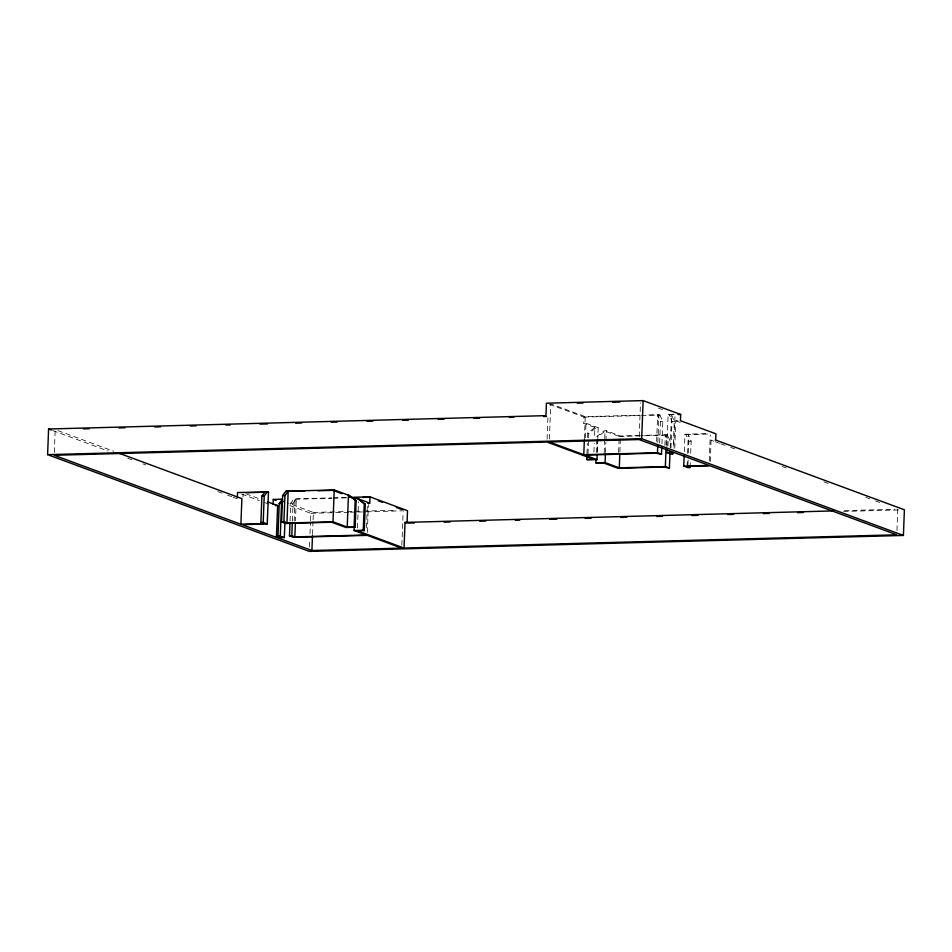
<?xml version="1.0" encoding="UTF-8"?>
<svg xmlns="http://www.w3.org/2000/svg" width="952" height="952" viewBox="0 0 952 952"><rect width="100%" height="100%" fill="white"/><g stroke="black" fill="none" stroke-linecap="round" stroke-linejoin="round"><path stroke-width="0.71" stroke-dasharray="4.76 3.57" d="M54.347 452.426L55.168 431.054M242.974 497.134L243.093 494.231M290.062 521.018L290.741 503.227L294.001 498.884L331.665 497.872M292.359 520.958L293.049 503.168L296.298 498.812L295.453 520.792M294.168 521.232L295.013 499.253L294.001 498.884M309.519 546.995L309.793 539.677M310.019 533.822L310.471 522.101M310.53 520.637L310.816 513.307L288.563 505.084M312.542 534.405L313.053 521.232M313.101 519.756L313.387 512.438L288.551 503.263M357.476 527.896L358.476 501.835M366.496 527.741L367.389 504.572M367.341 532.43L368.412 504.596M401.839 545.175L403.136 511.486M547.102 439.193L547.971 416.393M549.399 439.05L550.756 403.886L585.242 416.643L639.768 415.179M597.701 440.776L598.201 427.734L595.892 427.805L583.719 423.295L583.957 417.083L547.817 403.719M584.397 438.61L585.242 416.643M585.468 437.718L586.027 423.235L583.719 423.295M586.967 453.604L587.372 443.346M587.598 437.48L587.765 433.089L594.881 427.424L594.488 437.563M587.991 453.985L588.55 439.348M588.61 437.884L588.776 433.457L595.892 427.805M593.929 452.045L594.262 443.358M596.273 452.581L596.785 439.396M597.249 452.355L597.642 442.216M597.344 451.498L597.797 439.764M604.187 452.902L604.687 439.86M604.746 438.42L605.02 431.173L597.904 436.837L596.892 436.456L604.008 430.804L606.317 430.732L620.514 435.992L639.827 435.469M605.484 452.462L605.865 442.323M605.924 440.871L606.317 430.732M618.621 452.355L619.228 436.421L604.008 430.804M619.907 451.914L620.407 438.884M639.208 436.635L640.494 402.946M656.63 441.466L657.642 415.096L660.474 421.7L659.617 443.93M657.856 442.49L658.927 414.655L645.67 415.012M661.926 443.87L662.782 421.641L659.95 415.036L658.927 414.655M664.889 445.381L665.281 435.183L668.114 441.787L667.947 446.19M666.174 444.893L666.567 434.755L641.315 435.433M666.9 446.643L668.137 414.417L675.051 414.227L673.754 447.916M670.196 447.595L671.457 414.727L674.29 421.331L673.266 448.011M670.958 448.071L671.993 421.391L669.149 414.786L668.137 414.417M674.766 448.344L675.825 420.832L678.121 420.76M684.321 451.641L684.988 434.255L708.907 433.612M687.082 466.432L687.356 459.185M687.582 453.402L688.308 434.564L691.14 441.169L690.628 454.366M687.939 464.683L688.165 458.816M688.391 452.962L688.832 441.228L685.999 434.636L684.988 434.255M690.129 467.551L690.402 460.221M709.264 461.089L710.263 435.028M710.275 461.541L711.096 440.169L715.702 440.05M896.951 530.538L897.772 509.177M665.222 436.718L667.019 436.468M583.957 417.083L639.958 415.572M641.434 415.536L659.95 415.036M669.149 414.786L675.408 414.62M660.474 421.7L662.782 421.641M671.993 421.391L674.29 421.331M619.228 436.421L642.993 435.79M644.48 435.742L667.578 435.123L670.41 441.728L668.114 441.787M685.999 434.636L708.669 434.017M688.832 441.228L691.14 441.169M333.14 497.825L346.409 497.468M295.013 499.253L331.855 498.265M333.331 498.229L346.587 497.872M290.741 503.227L293.049 503.168M313.387 512.438L345.778 511.569M347.242 511.533L353.132 511.367M354.608 511.331L361.962 511.129M363.438 511.093L395.83 510.224M310.816 513.307L334.259 512.688M335.723 512.64L348.908 512.283M350.372 512.247L356.238 512.093M357.702 512.057L365.021 511.855M366.496 511.819L401.661 510.867M844.329 510.605L894.797 509.249M843.531 511.438L899.949 509.915M671.398 416.25L669.744 416.095L669.268 415.132M658.486 408.11L662.628 409.634M675.825 420.832L681.346 422.867M711.096 440.169L713.881 441.204M715.273 441.716L719.45 443.263M720.842 443.775L725.019 445.322M730.601 447.38L734.777 448.927M782.139 466.432L786.316 467.979M823.932 481.879L828.109 483.426M865.725 497.325L869.902 498.872M875.471 500.93L879.66 502.477M666.567 434.755L667.578 435.123M586.027 423.235L598.201 427.734M587.765 433.089L588.776 433.457M245.902 493.802L259.706 498.907M241.618 494.052L259.372 500.609M264.834 502.632L268.94 504.143M58.001 430.661L113.728 451.26M52.753 430.542L108.242 451.058M127.675 458.245L131.84 459.78M142.931 463.886L145.715 464.909M217.865 491.577L222.03 493.112M227.576 495.171L231.741 496.706M233.121 497.218L237.286 498.753"/><path stroke-width="1.43" d="M47.6 454.651L48.588 429.007L545.948 415.643L546.424 403.208L643.135 400.602L680.668 414.477L680.43 420.701L715.94 433.826L715.702 440.05L904.4 509.796L903.412 535.44L309.352 551.398L47.6 454.651L641.672 438.693L903.412 535.44M237.334 497.515L237.524 492.529L268.476 492.101L267.25 523.969L241.927 524.647L276.413 537.392L281.019 537.273L277.972 536.143L279.233 503.537L282.482 499.193L273.272 499.431L273.081 504.417M265.156 491.791L261.907 496.147L260.884 522.529L263.93 523.659L240.904 524.266L241.891 498.634L117.905 452.807M267.25 523.969L263.192 522.47L264.204 496.087L267.464 491.732M276.413 537.392L277.639 505.536L267.976 501.966M284.957 521.47L284.339 537.582L280.281 536.083L281.53 503.477L283.16 501.299M281.613 521.97L282.625 495.587L285.886 491.232L334.235 489.935L349.455 495.564L356.155 500.847L355.132 527.241L345.921 527.479L331.724 522.231L285.671 523.469L281.613 521.97L286.957 523.041L333.01 521.803L347.218 527.051L355.132 527.241M283.91 521.91L284.934 495.528L288.182 491.172L286.957 523.041M284.339 537.582L277.425 537.773L311.923 550.518L401.72 548.114L367.234 535.357L293.549 537.345L289.491 535.833L290.003 522.505M354.156 527.587L354.037 530.49L366.222 534.988L294.834 536.904L291.788 535.774L292.3 522.434M294.834 536.904L295.346 523.719M311.923 550.518L312.482 535.869M333.01 521.803L334.235 489.935M347.218 527.051L348.444 495.183L356.155 500.847M354.12 526.861L355.263 498.622L357.571 498.562L369.745 503.061L369.983 496.837L349.348 497.396M358.583 498.931L365.282 504.227L364.271 530.609L363.248 530.24L364.271 503.858L357.571 498.562M684.155 455.984L683.762 466.123L687.82 467.622L690.129 467.551L687.082 466.432L710.109 465.814L896.784 534.81L404.029 548.043L405.017 522.41L833.94 510.891M661.807 446.833L661.521 454.247L657.463 452.747L583.778 454.723L584.35 440.074M597.142 455.258L596.975 459.602L587.765 459.852L586.753 459.471L586.92 455.08M670.018 451.986L669.399 468.11L664.056 467.051L618.003 468.289L603.806 463.041L595.881 462.85L595.988 459.911M669.399 468.11L665.341 466.611L619.288 467.848L605.091 462.601L605.424 453.914M619.288 467.848L619.847 453.366M641.672 438.693L643.135 400.602M657.463 452.747L657.749 445.417M665.341 466.611L666.007 449.237M683.762 466.123L709.097 465.433L674.599 452.688L669.994 452.807L673.04 453.937L670.732 453.997L666.674 452.498L666.793 449.57M577.257 403.184L583.136 403.017M612.588 402.232L619.942 402.03M83.419 428.876L89.357 428.721M119.036 427.924L124.974 427.757M154.664 426.96L160.602 426.805M190.281 426.008L196.219 425.841M225.898 425.044L230.36 424.925M260.039 424.128L267.464 423.938M295.655 423.176L301.594 423.021M331.284 422.224L337.222 422.057M366.901 421.26L372.839 421.105M402.517 420.308L408.456 420.141M438.146 419.344L444.084 419.189M473.763 418.392L479.701 418.237M509.38 417.44L513.83 417.309M543.521 416.512L546.484 416.44M678.038 414.548L680.668 414.477M666.674 452.498L673.588 452.307L639.089 439.562L549.292 441.978L583.778 454.723M661.521 454.247L656.178 453.188L584.802 455.104L596.975 459.602M586.753 459.471L593.655 459.28L546.983 442.037L54.228 455.27L240.904 524.266M595.881 462.85L605.091 462.601M247.365 492.672L268.476 492.101M304.723 491.137L285.886 491.232M318.087 490.768L332.95 490.375L341.982 493.719M261.907 496.147L264.204 496.087M282.625 495.587L284.934 495.528M362.795 497.432L368.698 497.277M279.233 503.537L281.53 503.477M275.342 505.595L277.639 505.536M367.436 503.12L369.745 503.061M260.884 522.529L263.192 522.47M408.527 523.124L414.465 522.957M444.156 522.16L450.094 522.005M479.784 521.208L485.722 521.042M515.425 520.244L519.875 520.125M549.566 519.328L556.991 519.126M585.194 518.376L591.132 518.209M620.835 517.412L626.773 517.257M656.463 516.46L662.402 516.305M692.092 515.508L698.03 515.341M727.721 514.544L733.671 514.389M763.361 513.592L769.299 513.425M797.502 512.676L803.44 512.509M354.037 530.49L363.248 530.24M364.271 530.609L357.357 530.799L404.029 548.043M277.972 536.143L280.281 536.083M289.491 535.833L291.788 535.774M369.983 496.837L407.515 510.712L407.039 523.16L405.017 522.41M378.349 500.847L382.49 502.37M396.294 507.475L403.184 510.022M364.271 503.858L365.282 504.227M273.272 499.431L276.056 500.466M48.588 429.007L51.36 430.03"/></g></svg>
